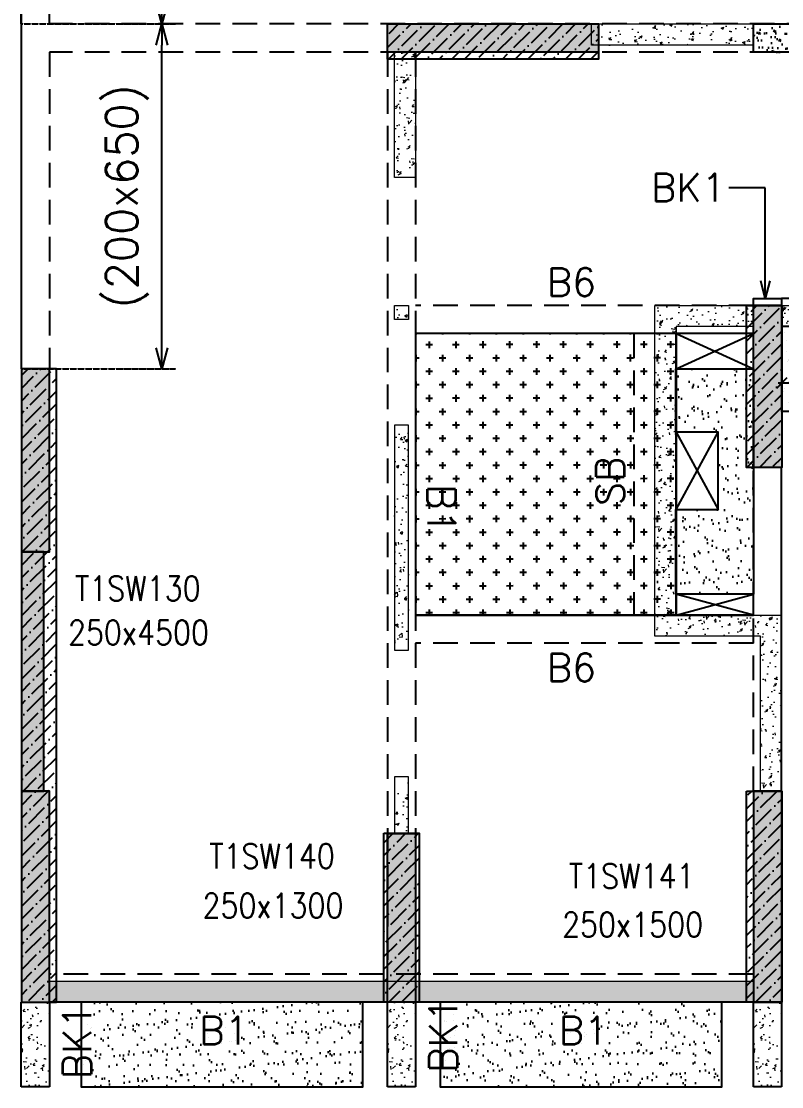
# Model space of a CAD drawing. Header units: millimetres. Extents: x 1078357 to 2594950, y -4969473 to -4636555.
# Drawn here: x 1151303 to 1156704, y -4672491 to -4664923 of the extents above; entities that cross this region are included whole.
import ezdxf

# ---------------------------------------------------------------- set-up
doc = ezdxf.new("R2010")
doc.units = ezdxf.units.MM
doc.header["$PDMODE"] = 35
for name, pattern in [('CONTINOUS', [0]), ('DOT', [0.25, 0, -0.25]), ('HIDDEN', [0.375, 0.25, -0.125]), ('New Retail block$0$CONTINOUS', [0])]:
    doc.linetypes.add(name, pattern=pattern)
doc.layers.get('0').update_dxf_attribs({"lineweight": 0})
doc.layers.get('Defpoints').update_dxf_attribs({"lineweight": 0})
for name, color, linetype in [('B-200x325', 201, 'HIDDEN'), ('B-200x450', 52, 'HIDDEN'), ('B-200x650', 241, 'HIDDEN'), ('B-300xSLAB THK.', 151, 'Continuous'), ('BK1-200x650', 241, 'HIDDEN'), ('DROP SLAB', 8, 'Continuous'), ('EXPANSION JOINT', 10, 'HIDDEN'), ('NON STR. RCC WALL', 6, 'Continuous'), ('S-COLUMN_SHEAR WALL', 1, 'Continuous'), ('S-DIM', 2, 'Continuous'), ('S-PROJECTION', 54, 'New Retail block$0$CONTINOUS'), ('SLAB FOLD', 8, 'Continuous'), ('UP TO GFRS', 1, 'Continuous')]:
    doc.layers.add(name, color=color, linetype=linetype)
for name, color, linetype, lineweight in [('COL. NO.', 30, 'Continuous', 25), ('COL. SIZE', 7, 'Continuous', 25), ('DIM', 9, 'Continuous', 25), ('HATCH', 8, 'Continuous', 30), ('RCC UPSTAND', 43, 'Continuous', 30), ('S-NON STR RCC WALL', 8, 'Continuous', 0)]:
    doc.layers.add(name, color=color, linetype=linetype, lineweight=lineweight)
doc.styles.add('Roman', font='romans')
doc.styles.add('ROMANS', font='romans.shx', dxfattribs={"width": 0.85})
doc.dimstyles.new('HARESH', dxfattribs={"dimtxt": 150, "dimasz": 75, "dimexe": 0, "dimexo": 0, "dimgap": 25, "dimtad": 1, "dimdec": 0, "dimdsep": 46, "dimtxsty": 'Roman', "dimblk": 'OBLIQUE', "dimcen": 225, "dimdle": 25, "dimclrd": 2, "dimclre": 2, "dimclrt": 7, "dimadec": 8, "dimazin": 1, "dimtfac": 1, "dimtdec": 0, "dimtmove": 0, "dimatfit": 0, "dimfxl": 1, "dimlwd": -1, "dimlwe": -1, "dimarcsym": 0})
pattern_1 = [(50, (-5232816.98, 23531658.65), (182.184669, -15.93908554), [19.05, -209.55]), (355, (-5232816.98, 23531658.65), (-35.2434214, 191.0568452), [15.24, -167.6405842]), (100.4514447, (-5232801.8, 23531657.33), (146.9412471, 175.1177519), [16.1900088, -178.0902446]), (46.1842, (-5232816.98, 23531709.45), (271.0790409, -42.042328), [28.575, -314.325]), (96.6355576, (-5232794.4, 23531705.95), (237.404134, 247.4261246), [24.2850231, -267.1356082]), (351.1841512, (-5232816.98, 23531709.45), (237.404134, 247.4261246), [22.859967, -251.459732]), (21, (-5232791.58, 23531696.75), (151.6143913, -102.2651982), [19.05, -209.55]), (326, (-5232791.58, 23531696.75), (61.8020283, 184.1879661), [15.24, -167.64]), (71.451445, (-5232778.95, 23531688.23), (213.4164193, 81.9227689), [16.1900088, -178.0899376]), (37.5, (-5232816.985, 23531658.653), (3.08860325, 84.55503887), [0, -165.608, 0, -170.18, 0, -168.275]), (7.5, (-5232816.985, 23531658.65), (66.8196625, 100.18057482), [0, -97.028, 0, -161.798, 0, -64.135]), (327.5, (-5232873.63, 23531658.65), (135.59059517, -5.728744), [0, -63.5, 0, -198.12, 0, -262.89]), (317.5, (-5232899.03, 23531658.65), (148.1291814, 25.42649103), [0, -82.55, 0, -131.572, 0, -186.69])]
pattern_2 = [(45, (903512.16, -4590022.35), (33.67596, 123.478522), [158.75, -31.75, 0, -31.75])]

# ---------------------------------------------------------------- blocks, each defined once
blk = doc.blocks.new('_Open30')
at = {"color": 0, "linetype": 'ByBlock', "lineweight": -2}
for p, q in [((-1, 0.268), (0, 0)), ((0, 0), (-1, -0.268)), ((0, 0), (-1, 0))]:
    blk.add_line(p, q, dxfattribs=at)
blk = doc.blocks.new('*D1222')
at = {"layer": 'Defpoints', "color": 0, "linetype": 'CONTINOUS', "ltscale": 0.5, "transparency": 16777216}
for p in [(1151303.4, -4664941.2, 0), (1152300.4, -4664941.2), (1151303.4, -4667391.1, 0)]:
    blk.add_point(p, dxfattribs=at)
at = {"layer": 'S-DIM', "color": 2, "linetype": 'DOT', "ltscale": 0.5, "transparency": 16777216}
for p, q in [((1151303.4, -4664941.2), (1152400.4, -4664941.2)), ((1151303.4, -4667391.1), (1152400.4, -4667391.1))]:
    blk.add_line(p, q, dxfattribs=at)
at = {"layer": 'S-DIM', "color": 2, "linetype": 'CONTINOUS', "ltscale": 0.5, "transparency": 16777216}
blk.add_line((1152300.4, -4667241.1), (1152300.4, -4665091.2), dxfattribs=at)
at = {"layer": 'S-DIM', "color": 2, "linetype": 'CONTINOUS', "ltscale": 0.5, "transparency": 16777216, "xscale": 150, "yscale": 150, "zscale": 150}
for p, rotation in [((1152300.4, -4664941.2), 90), ((1152300.4, -4667391.1), 270)]:
    blk.add_blockref('_Open30', p, dxfattribs=dict(at, rotation=rotation))
at = {"layer": 'S-DIM', "color": 7, "linetype": 'CONTINOUS', "ltscale": 0.5, "transparency": 16777216, "insert": (1152054, -4666166.2), "char_height": 225, "attachment_point": 5, "rotation": 90, "style": 'Roman'}
blk.add_mtext('(200x650)', dxfattribs=at)
blk = doc.blocks.new('*D1223')
at = {"layer": 'Defpoints', "color": 0, "linetype": 'CONTINOUS', "ltscale": 0.5, "transparency": 16777216}
for p in [(1151303.4, -4662941.2, 0), (1151303.4, -4664941.2, 0), (1152300.4, -4664941.2)]:
    blk.add_point(p, dxfattribs=at)
at = {"layer": 'S-DIM', "color": 2, "linetype": 'DOT', "ltscale": 0.5, "transparency": 16777216}
for p, q in [((1151303.4, -4662941.2), (1152400.4, -4662941.2)), ((1151303.4, -4664941.2), (1152400.4, -4664941.2))]:
    blk.add_line(p, q, dxfattribs=at)
at = {"layer": 'S-DIM', "color": 2, "linetype": 'CONTINOUS', "ltscale": 0.5, "transparency": 16777216}
blk.add_line((1152300.4, -4663091.2), (1152300.4, -4664791.2), dxfattribs=at)
at = {"layer": 'S-DIM', "color": 2, "linetype": 'CONTINOUS', "ltscale": 0.5, "transparency": 16777216, "xscale": 150, "yscale": 150, "zscale": 150}
for p, rotation in [((1152300.4, -4662941.2), 90), ((1152300.4, -4664941.2), 270)]:
    blk.add_blockref('_Open30', p, dxfattribs=dict(at, rotation=rotation))
at = {"layer": 'S-DIM', "color": 7, "linetype": 'CONTINOUS', "ltscale": 0.5, "transparency": 16777216, "insert": (1152054, -4663941.2), "char_height": 225, "attachment_point": 5, "rotation": 90, "style": 'Roman'}
blk.add_mtext('(200x450)', dxfattribs=at)
blk = doc.blocks.new('_Oblique')
at = {"color": 0, "linetype": 'ByBlock', "lineweight": -2}
blk.add_line((-0.5, -0.5), (0.5, 0.5), dxfattribs=at)
blk = doc.blocks.new('*D1623')
at = {"layer": 'Defpoints', "color": 0, "ltscale": 700, "transparency": 16777216}
for p in [(1156703.4, -4667091.7, 0), (1157378, -4667091.7, 0), (1156703.4, -4667493.8)]:
    blk.add_point(p, dxfattribs=at)
at = {"layer": 'DIM', "color": 2, "ltscale": 700, "transparency": 16777216}
for p, q in [((1156703.4, -4667091.7), (1156703.4, -4667493.8)), ((1157378, -4667091.7), (1157378, -4667493.8)), ((1157403, -4667493.8), (1156678.4, -4667493.8))]:
    blk.add_line(p, q, dxfattribs=at)
at = {"layer": 'DIM', "color": 2, "ltscale": 700, "transparency": 16777216, "xscale": 75, "yscale": 75, "zscale": 75, "rotation": 180}
blk.add_blockref('_Oblique', (1156703.4, -4667493.8), dxfattribs=at)
at = {"layer": 'DIM', "color": 2, "ltscale": 700, "transparency": 16777216, "xscale": 75, "yscale": 75, "zscale": 75}
blk.add_blockref('_Oblique', (1157378, -4667493.8), dxfattribs=at)
at = {"layer": 'DIM', "color": 7, "ltscale": 700, "transparency": 16777216, "insert": (1157040.7, -4667418.8), "char_height": 150, "attachment_point": 5, "style": 'Roman'}
blk.add_mtext('{\\H0.666667x;200x650}', dxfattribs=at)

msp = doc.modelspace()

# ---------------------------------------------------------------- hatches: boundary and pattern name
at = {"layer": 'DROP SLAB'}
h = msp.add_hatch(dxfattribs=at)
h.set_pattern_fill('CROSS', color=8, scale=15, angle=0.03079)
h.set_pattern_definition([(180.03079016, (-6546737.23, 28117791.98), (-95.19879988, -95.3011726), [47.625, -142.875]), (270.03079016, (-6546761.06, 28117815.78), (95.3011726, -95.19879988), [47.625, -142.875])])
h.paths.add_polyline_path([(1155953.4, -4667141.1), (1154103.3, -4667141.1), (1154103.3, -4669140.9), (1155953.4, -4669140.9)])
at = {"layer": 'HATCH'}
h = msp.add_hatch(dxfattribs=at)
h.set_pattern_fill('AR-SAND', color=8, scale=3, angle=179.97015)
h.set_pattern_definition([(37.47015413, (-3954579.63, 18699617.43), (-4.72361136, 146.8264517), [0, -115.824, 0, -129.54, 0, -123.825]), (7.4701541, (-3954579.63, 18699617.43), (134.9689868, 214.9772528), [0, -62.484, 0, -104.394, 0, -40.005]), (327.4701541, (-3954673.35, 18699617.48), (237.2979035, 0.3075449), [0, -38.1, 0, -137.16, 0, -179.07]), (317.4701541, (-3954673.35, 18699617.48), (229.1017424, 66.759465), [0, -19.05, 0, -89.916, 0, -102.87])])
h.paths.add_polyline_path([(1159153.3, -4667091.2), (1156703.3, -4667091.2), (1156703.3, -4667691.2), (1159153.3, -4667691.2)])
h = msp.add_hatch(dxfattribs=at)
h.set_pattern_fill('AR-SAND', color=8, scale=3, angle=359.97015)
h.set_pattern_definition([(37.47015413, (-5062315.49, 23607584.36), (-4.72361136, 146.8264517), [0, -115.824, 0, -129.54, 0, -123.825]), (7.4701541, (-5062315.5, 23607584.36), (134.9689868, 214.9772528), [0, -62.484, 0, -104.394, 0, -40.005]), (327.47015413, (-5062409.22, 23607584.4), (237.29790347, 0.3075449), [0, -38.1, 0, -137.16, 0, -179.07]), (317.4701541, (-5062409.22, 23607584.4), (229.1017424, 66.759465), [0, -19.05, 0, -89.916, 0, -102.87])])
h.paths.add_polyline_path([(1156502.6, -4668991.2), (1155952.6, -4668991.2), (1155952.6, -4668391.2), (1156252.6, -4668391.2), (1156252.6, -4667841.2), (1155952.6, -4667841.3), (1155952.6, -4667391.2), (1156502.6, -4667391.2)])
h = msp.add_hatch(dxfattribs=at)
h.set_pattern_fill('AR-SAND', color=8, scale=3, angle=179.97015)
h.set_pattern_definition([(37.47015413, (-3953254.63, 18699617.45), (-4.72361136, 146.8264517), [0, -115.824, 0, -129.54, 0, -123.825]), (7.4701541, (-3953254.63, 18699617.45), (134.9689868, 214.9772528), [0, -62.484, 0, -104.394, 0, -40.005]), (327.4701541, (-3953348.35, 18699617.5), (237.2979035, 0.3075449), [0, -38.1, 0, -137.16, 0, -179.07]), (317.4701541, (-3953348.35, 18699617.5), (229.1017424, 66.759465), [0, -19.05, 0, -89.916, 0, -102.87])])
h.paths.add_polyline_path([(1153728.3, -4671891.2), (1151728.3, -4671891.2), (1151728.3, -4672491.2), (1153728.3, -4672491.2)])
h = msp.add_hatch(dxfattribs=at)
h.set_pattern_fill('AR-SAND', color=8, scale=3, angle=179.97015)
h.set_pattern_definition([(37.47015413, (-3955804.63, 18699617.45), (-4.72361136, 146.8264517), [0, -115.824, 0, -129.54, 0, -123.825]), (7.4701541, (-3955804.63, 18699617.45), (134.9689868, 214.9772528), [0, -62.484, 0, -104.394, 0, -40.005]), (327.4701541, (-3955898.35, 18699617.5), (237.2979035, 0.3075449), [0, -38.1, 0, -137.16, 0, -179.07]), (317.4701541, (-3955898.35, 18699617.5), (229.1017424, 66.759465), [0, -19.05, 0, -89.916, 0, -102.87])])
h.paths.add_polyline_path([(1156278.3, -4671891.2), (1154278.3, -4671891.2), (1154278.3, -4672491.2), (1156278.3, -4672491.2)])
at = {"layer": 'RCC UPSTAND'}
h = msp.add_hatch(dxfattribs=at)
h.set_pattern_fill('AR-CONC', color=8, scale=20, angle=90)
h.set_pattern_definition([(140, (-2038821.47, -7200160.78), (12.550427, 143.4520365), [15, -165]), (85, (-2038821.47, -7200160.78), (-150.438427, -27.7502667), [12, -132]), (190.4514445, (-2038820.42, -7200148.82), (-137.887998, 115.7017693), [12.7480384, -140.2284224]), (136.1842, (-2038861.47, -7200160.78), (33.103856, 213.448266), [22.5, -247.5]), (186.6356355, (-2038858.7, -7200143), (-194.82372, 186.932389), [19.122068, -210.342752]), (81.184164, (-2038861.47, -7200160.78), (-194.82372, 186.932389), [18, -198]), (111, (-2038851.47, -7200140.78), (80.523778, 119.3814104), [15, -165]), (56, (-2038851.47, -7200140.78), (-145.030009, 48.6630664), [12, -132]), (161.4514447, (-2038844.76, -7200130.83), (-64.5062306, 168.0444753), [12.748038, -140.2284224]), (127.5, (-2038821.47, -7200160.78), (-66.57877077, 2.43197106), [0, -130.4, 0, -134, 0, -132.5]), (97.5, (-2038821.47, -7200160.78), (-78.8823424, 52.6139075), [0, -76.4, 0, -127.4, 0, -50.5]), (57.5, (-2038821.47, -7200205.38), (4.51097435, 106.7644872), [0, -50, 0, -156, 0, -207]), (47.5, (-2038821.47, -7200225.38), (-20.0209965, 116.6372339), [0, -65, 0, -103.6, 0, -147])])
h.paths.add_polyline_path([(1156503.5, -4664941.2), (1157178.5, -4664941.2), (1157178.5, -4665141.2), (1156503.5, -4665141.2)])
at = {"layer": 'S-COLUMN_SHEAR WALL', "lineweight": 25}
h = msp.add_hatch(color=1, dxfattribs=at)
h.dxf.hatch_style = 1
h.paths.add_polyline_path([(1153903.5, -4664941.2), (1155403.5, -4664941.2), (1155403.5, -4665141.2), (1153903.5, -4665141.2)])
h = msp.add_hatch(color=1, dxfattribs=at)
h.dxf.hatch_style = 1
h.paths.add_polyline_path([(1156503.5, -4666941.2), (1156703.5, -4666941.2), (1156703.5, -4668091.2), (1156503.5, -4668091.2)])
h = msp.add_hatch(color=1, dxfattribs=at)
h.dxf.hatch_style = 1
h.paths.add_polyline_path([(1151503.5, -4667391.2), (1151303.5, -4667391.2), (1151303.5, -4668691.2), (1151503.5, -4668691.2)])
at = {"layer": 'S-COLUMN_SHEAR WALL', "lineweight": 25, "extrusion": (-1.00316e-06, -2.11765e-11, 1)}
h = msp.add_hatch(color=1, dxfattribs=at)
h.dxf.hatch_style = 1
h.paths.add_polyline_path([(1151303.5, -4670391.3), (1151463.5, -4670391.3), (1151463.5, -4668691.2), (1151303.5, -4668691.2)])
at = {"layer": 'S-COLUMN_SHEAR WALL', "lineweight": 25}
h = msp.add_hatch(color=1, dxfattribs=at)
h.dxf.hatch_style = 1
h.paths.add_polyline_path([(1151303.5, -4671891.2), (1151503.5, -4671891.2), (1151503.5, -4670391.2), (1151303.5, -4670391.2)])
h = msp.add_hatch(color=1, dxfattribs=at)
h.dxf.hatch_style = 1
h.paths.add_polyline_path([(1156503.5, -4671891.2), (1156703.5, -4671891.2), (1156703.5, -4670391.2), (1156503.5, -4670391.2)])
h = msp.add_hatch(color=1, dxfattribs=at)
h.dxf.hatch_style = 1
h.paths.add_polyline_path([(1154103.5, -4670691.2), (1154103.5, -4671891.2), (1153903.5, -4671891.2), (1153903.5, -4670691.2)])
at = {"layer": 'S-NON STR RCC WALL', "ltscale": 700}
h = msp.add_hatch(dxfattribs=at)
h.set_pattern_fill('AR-CONC', color=256)
h.set_pattern_definition([(50, (31262.4, 203131.2), (182.184669, -15.9390855), [19.05, -209.55]), (355, (31262.4, 203131.2), (-35.2434214, 191.056845), [15.24, -167.640584]), (100.4514447, (31277.58, 203129.87), (146.941247, 175.117752), [16.190009, -178.0902446]), (46.1842, (31262.4, 203182), (271.079041, -42.042328), [28.575, -314.325]), (96.6355576, (31285, 203178.5), (237.404134, 247.426125), [24.285023, -267.135608]), (351.184151, (31262.4, 203182), (237.404134, 247.426125), [22.859967, -251.459732]), (21, (31287.8, 203169.3), (151.6143913, -102.265198), [19.05, -209.55]), (326, (31287.8, 203169.3), (61.802028, 184.187966), [15.24, -167.64]), (71.451445, (31300.43, 203160.78), (213.416419, 81.922769), [16.190009, -178.0899376]), (37.5, (31262.4, 203131.2), (3.08860325, 84.5550389), [0, -165.608, 0, -170.18, 0, -168.275]), (7.5, (31262.4, 203131.2), (66.8196625, 100.1805748), [0, -97.028, 0, -161.798, 0, -64.135]), (327.5, (31205.756, 203131.2), (135.5905952, -5.728744), [0, -63.5, 0, -198.12, 0, -262.89]), (317.5, (31180.36, 203131.2), (148.1291814, 25.426491), [0, -82.55, 0, -131.572, 0, -186.69])])
h.paths.add_polyline_path([(1155353.3, -4664941.2), (1156503.3, -4664941.2), (1156503.3, -4665091.2), (1155353.3, -4665091.2)])
at = {"layer": 'S-NON STR RCC WALL'}
h = msp.add_hatch(dxfattribs=at)
h.set_pattern_fill('AR-CONC', color=256, angle=180)
h.set_pattern_definition([(50, (-6297581.45, 28212387.83), (182.184669, -15.93908554), [19.05, -209.55]), (355, (-6297581.45, 28212387.83), (-35.2434214, 191.0568452), [15.24, -167.6405842]), (100.4514447, (-6297566.26, 28212386.5), (146.9412471, 175.1177519), [16.1900088, -178.0902446]), (46.1842, (-6297581.45, 28212438.63), (271.0790409, -42.042328), [28.575, -314.325]), (96.6355576, (-6297558.86, 28212435.13), (237.404134, 247.4261246), [24.2850231, -267.1356082]), (351.1841512, (-6297581.45, 28212438.63), (237.404134, 247.4261246), [22.859967, -251.459732]), (21, (-6297556.05, 28212425.93), (151.6143913, -102.2651982), [19.05, -209.55]), (326, (-6297556.05, 28212425.93), (61.8020283, 184.1879661), [15.24, -167.64]), (71.451445, (-6297543.41, 28212417.41), (213.4164193, 81.9227689), [16.1900088, -178.0899376]), (37.5, (-6297581.446, 28212387.833), (3.08860325, 84.55503887), [0, -165.608, 0, -170.18, 0, -168.275]), (7.5, (-6297581.45, 28212387.83), (66.8196625, 100.18057482), [0, -97.028, 0, -161.798, 0, -64.135]), (327.5, (-6297638.09, 28212387.83), (135.59059517, -5.72874399), [0, -63.5, 0, -198.12, 0, -262.89]), (317.5, (-6297663.49, 28212387.83), (148.1291814, 25.42649103), [0, -82.55, 0, -131.572, 0, -186.69])])
h.paths.add_polyline_path([(1153953.3, -4665141.2), (1154103.3, -4665141.2), (1154103.3, -4666031.1), (1153953.3, -4666031.1)])
h = msp.add_hatch(dxfattribs=at)
h.set_pattern_fill('AR-CONC', color=256, angle=180)
h.set_pattern_definition([(50, (2251228.23, -9158005.18), (182.184669, -15.9390855), [19.05, -209.55]), (355, (2251228.23, -9158005.18), (-35.2434214, 191.056845), [15.24, -167.640584]), (100.4514447, (2251243.41, -9158006.5), (146.941247, 175.117752), [16.190009, -178.0902446]), (46.1842, (2251228.23, -9157954.38), (271.079041, -42.042328), [28.575, -314.325]), (96.6355576, (2251250.82, -9157957.88), (237.404134, 247.426125), [24.285023, -267.135608]), (351.184151, (2251228.23, -9157954.38), (237.404134, 247.426125), [22.859967, -251.459732]), (21, (2251253.63, -9157967.08), (151.6143913, -102.265198), [19.05, -209.55]), (326, (2251253.63, -9157967.08), (61.802028, 184.187966), [15.24, -167.64]), (71.451445, (2251266.27, -9157975.6), (213.416419, 81.922769), [16.190009, -178.0899376]), (37.5, (2251228.23, -9158005.18), (3.08860325, 84.5550389), [0, -165.608, 0, -170.18, 0, -168.275]), (7.5, (2251228.23, -9158005.18), (66.8196625, 100.1805748), [0, -97.028, 0, -161.798, 0, -64.135]), (327.5, (2251171.59, -9158005.18), (135.5905952, -5.728744), [0, -63.5, 0, -198.12, 0, -262.89]), (317.5, (2251146.19, -9158005.18), (148.1291814, 25.426491), [0, -82.55, 0, -131.572, 0, -186.69])])
h.paths.add_polyline_path([(1153953.3, -4666941), (1154053.3, -4666941), (1154053.3, -4667041), (1153953.3, -4667041)])
h = msp.add_hatch(dxfattribs=at)
h.set_pattern_fill('AR-CONC', color=256)
h.set_pattern_definition(pattern_1)
h.paths.add_polyline_path([(1155803.3, -4669291.2), (1155803.3, -4666941.2), (1156503.3, -4666941.2), (1156503.3, -4667091.2), (1155953.3, -4667091.2), (1155953.3, -4669141.2), (1156703.3, -4669141.2), (1156703.3, -4670391.1), (1156553.3, -4670391.1), (1156553.3, -4669291.2)])
h = msp.add_hatch(dxfattribs=at)
h.set_pattern_fill('AR-CONC', color=256)
h.set_pattern_definition(pattern_1)
h.paths.add_polyline_path([(1157828.3, -4667091.2), (1156703.3, -4667091.2), (1156703.3, -4666941.2), (1157828.3, -4666941.2)])
h = msp.add_hatch(dxfattribs=at)
h.set_pattern_fill('AR-CONC', color=256, angle=180)
h.set_pattern_definition([(50, (2251241.44, -9156640.51), (182.184669, -15.9390855), [19.05, -209.55]), (355, (2251241.44, -9156640.51), (-35.2434214, 191.056845), [15.24, -167.640584]), (100.4514447, (2251256.63, -9156641.84), (146.941247, 175.117752), [16.190009, -178.0902446]), (46.1842, (2251241.44, -9156589.71), (271.079041, -42.042328), [28.575, -314.325]), (96.6355576, (2251264.03, -9156593.22), (237.404134, 247.426125), [24.285023, -267.135608]), (351.184151, (2251241.44, -9156589.71), (237.404134, 247.426125), [22.859967, -251.459732]), (21, (2251266.84, -9156602.41), (151.6143913, -102.265198), [19.05, -209.55]), (326, (2251266.84, -9156602.41), (61.802028, 184.187966), [15.24, -167.64]), (71.451445, (2251279.48, -9156610.94), (213.416419, 81.922769), [16.190009, -178.0899376]), (37.5, (2251241.445, -9156640.514), (3.08860325, 84.5550389), [0, -165.608, 0, -170.18, 0, -168.275]), (7.5, (2251241.445, -9156640.51), (66.8196625, 100.1805748), [0, -97.028, 0, -161.798, 0, -64.135]), (327.5, (2251184.8, -9156640.514), (135.5905952, -5.728744), [0, -63.5, 0, -198.12, 0, -262.89]), (317.5, (2251159.4, -9156640.51), (148.1291814, 25.426491), [0, -82.55, 0, -131.572, 0, -186.69])])
h.paths.add_polyline_path([(1153953.3, -4669391), (1154053.3, -4669391), (1154053.3, -4667791), (1153953.3, -4667791)])
h = msp.add_hatch(dxfattribs=at)
h.set_pattern_fill('AR-CONC', color=256, angle=180)
h.set_pattern_definition([(50, (1154016.73, -4472621.33), (182.18467, -15.93909), [19.05, -209.55]), (355, (1154016.73, -4472621.33), (-35.24342, 191.05685), [15.24, -167.64058]), (100.45144, (1154031.91, -4472622.66), (146.94125, 175.11775), [16.19001, -178.09024]), (46.1842, (1154016.73, -4472570.53), (271.07904, -42.04233), [28.575, -314.325]), (96.63556, (1154039.32, -4472574.03), (237.40413, 247.42612), [24.28502, -267.1356]), (351.18415, (1154016.73, -4472570.53), (237.40413, 247.42612), [22.85997, -251.45973]), (21, (1154042.13, -4472583.23), (151.61439, -102.2652), [19.05, -209.55]), (326, (1154042.13, -4472583.23), (61.80203, 184.18797), [15.24, -167.64]), (71.45144, (1154054.76, -4472591.75), (213.41642, 81.92277), [16.19001, -178.08994]), (37.5, (1154016.73, -4472621.33), (3.088603, 84.555039), [0, -165.608, 0, -170.18, 0, -168.275]), (7.5, (1154016.73, -4472621.33), (66.819663, 100.180575), [0, -97.028, 0, -161.798, 0, -64.135]), (327.5, (1153960.09, -4472621.33), (135.590595, -5.728744), [0, -63.5, 0, -198.12, 0, -262.89]), (317.5, (1153934.69, -4472621.33), (148.12918, 25.42649), [0, -82.55, 0, -131.572, 0, -186.69])])
h.paths.add_polyline_path([(1153953.4, -4670691.4), (1154053.4, -4670691.4), (1154053.3, -4670291), (1153953.3, -4670291)])
h = msp.add_hatch(dxfattribs=at)
h.set_pattern_fill('AR-CONC', color=256)
h.set_pattern_definition([(50, (-6330041.7, 28215677.84), (182.184669, -15.93908554), [19.05, -209.55]), (355, (-6330041.7, 28215677.84), (-35.2434214, 191.0568452), [15.24, -167.6405842]), (100.4514447, (-6330026.52, 28215676.51), (146.9412471, 175.1177519), [16.1900088, -178.0902446]), (46.1842, (-6330041.7, 28215728.64), (271.0790409, -42.042328), [28.575, -314.325]), (96.6355576, (-6330019.1, 28215725.14), (237.404134, 247.4261246), [24.2850231, -267.1356082]), (351.1841512, (-6330041.7, 28215728.64), (237.404134, 247.4261246), [22.859967, -251.459732]), (21, (-6330016.3, 28215715.94), (151.6143913, -102.2651982), [19.05, -209.55]), (326, (-6330016.3, 28215715.94), (61.8020283, 184.1879661), [15.24, -167.64]), (71.451445, (-6330003.67, 28215707.42), (213.4164193, 81.9227689), [16.1900088, -178.0899376]), (37.5, (-6330041.7, 28215677.84), (3.08860325, 84.55503887), [0, -165.608, 0, -170.18, 0, -168.275]), (7.5, (-6330041.7, 28215677.84), (66.8196625, 100.18057482), [0, -97.028, 0, -161.798, 0, -64.135]), (327.5, (-6330098.34, 28215677.84), (135.59059517, -5.72874399), [0, -63.5, 0, -198.12, 0, -262.89]), (317.5, (-6330123.74, 28215677.84), (148.1291814, 25.42649103), [0, -82.55, 0, -131.572, 0, -186.69])])
h.paths.add_polyline_path([(1156500.4, -4671891.2), (1151503.3, -4671891.2), (1151503.3, -4671741.2), (1156500.4, -4671741.2)])
h = msp.add_hatch(dxfattribs=at)
h.set_pattern_fill('AR-CONC', color=256, angle=180)
h.set_pattern_definition([(50, (-8478868.9, 37567216.15), (182.184669, -15.93908554), [19.05, -209.55]), (355, (-8478868.9, 37567216.15), (-35.2434214, 191.0568452), [15.24, -167.6405842]), (100.4514447, (-8478853.72, 37567214.82), (146.9412471, 175.1177519), [16.1900088, -178.0902446]), (46.1842, (-8478868.9, 37567266.95), (271.0790409, -42.0423279), [28.575, -314.325]), (96.6355576, (-8478846.3, 37567263.44), (237.404134, 247.4261246), [24.2850231, -267.1356082]), (351.1841512, (-8478868.9, 37567266.95), (237.404134, 247.4261246), [22.859967, -251.459732]), (21, (-8478843.5, 37567254.25), (151.61439127, -102.2651982), [19.05, -209.55]), (326, (-8478843.5, 37567254.25), (61.80202835, 184.1879661), [15.24, -167.64]), (71.451445, (-8478830.87, 37567245.73), (213.4164193, 81.9227689), [16.1900088, -178.0899376]), (37.5, (-8478868.9, 37567216.15), (3.08860325, 84.55503887), [0, -165.608, 0, -170.18, 0, -168.275]), (7.5, (-8478868.9, 37567216.15), (66.81966251, 100.18057482), [0, -97.028, 0, -161.798, 0, -64.135]), (327.5, (-8478925.544, 37567216.15), (135.59059517, -5.72874399), [0, -63.5, 0, -198.12, 0, -262.89]), (317.5, (-8478950.94, 37567216.15), (148.1291814, 25.42649103), [0, -82.55, 0, -131.572, 0, -186.69])])
h.paths.add_polyline_path([(1151503.3, -4671891.1), (1151303.4, -4671891.1), (1151303.4, -4672491.1), (1151503.3, -4672491.1), (1151503.4, -4672491.1), (1151503.4, -4671891.2)], is_closed=False)
h = msp.add_hatch(dxfattribs=at)
h.set_pattern_fill('AR-CONC', color=256, angle=180)
h.set_pattern_definition([(50, (-8476268.87, 37567216.1), (182.184669, -15.93908554), [19.05, -209.55]), (355, (-8476268.87, 37567216.1), (-35.2434214, 191.0568452), [15.24, -167.6405842]), (100.4514447, (-8476253.68, 37567214.78), (146.9412471, 175.1177519), [16.1900088, -178.0902446]), (46.1842, (-8476268.87, 37567266.9), (271.0790409, -42.0423279), [28.575, -314.325]), (96.6355576, (-8476246.28, 37567263.4), (237.404134, 247.4261246), [24.2850231, -267.1356082]), (351.1841512, (-8476268.87, 37567266.9), (237.404134, 247.4261246), [22.859967, -251.459732]), (21, (-8476243.47, 37567254.2), (151.61439127, -102.2651982), [19.05, -209.55]), (326, (-8476243.47, 37567254.2), (61.80202835, 184.1879661), [15.24, -167.64]), (71.451445, (-8476230.83, 37567245.68), (213.4164193, 81.9227689), [16.1900088, -178.0899376]), (37.5, (-8476268.865, 37567216.104), (3.08860325, 84.55503887), [0, -165.608, 0, -170.18, 0, -168.275]), (7.5, (-8476268.865, 37567216.1), (66.81966251, 100.18057482), [0, -97.028, 0, -161.798, 0, -64.135]), (327.5, (-8476325.51, 37567216.104), (135.59059517, -5.72874399), [0, -63.5, 0, -198.12, 0, -262.89]), (317.5, (-8476350.91, 37567216.1), (148.1291814, 25.42649103), [0, -82.55, 0, -131.572, 0, -186.69])])
h.paths.add_polyline_path([(1154103.4, -4671891.2), (1153903.4, -4671891.2), (1153903.4, -4672491.2), (1154103.4, -4672491.2), (1154103.4, -4672491.2), (1154103.4, -4671891.3)], is_closed=False)
h = msp.add_hatch(dxfattribs=at)
h.set_pattern_fill('AR-CONC', color=256, angle=180)
h.set_pattern_definition([(50, (-8473668.89, 37567216.1), (182.184669, -15.93908554), [19.05, -209.55]), (355, (-8473668.89, 37567216.1), (-35.2434214, 191.0568452), [15.24, -167.6405842]), (100.4514447, (-8473653.7, 37567214.78), (146.9412471, 175.1177519), [16.1900088, -178.0902446]), (46.1842, (-8473668.89, 37567266.9), (271.0790409, -42.0423279), [28.575, -314.325]), (96.6355576, (-8473646.3, 37567263.4), (237.404134, 247.4261246), [24.2850231, -267.1356082]), (351.1841512, (-8473668.9, 37567266.9), (237.404134, 247.4261246), [22.859967, -251.459732]), (21, (-8473643.49, 37567254.2), (151.61439127, -102.2651982), [19.05, -209.55]), (326, (-8473643.49, 37567254.2), (61.80202835, 184.1879661), [15.24, -167.64]), (71.451445, (-8473630.85, 37567245.68), (213.4164193, 81.9227689), [16.1900088, -178.0899376]), (37.5, (-8473668.886, 37567216.104), (3.08860325, 84.55503887), [0, -165.608, 0, -170.18, 0, -168.275]), (7.5, (-8473668.89, 37567216.1), (66.81966251, 100.18057482), [0, -97.028, 0, -161.798, 0, -64.135]), (327.5, (-8473725.53, 37567216.104), (135.59059517, -5.72874399), [0, -63.5, 0, -198.12, 0, -262.89]), (317.5, (-8473750.93, 37567216.1), (148.1291814, 25.42649103), [0, -82.55, 0, -131.572, 0, -186.69])])
h.paths.add_polyline_path([(1156703.3, -4671891.2), (1156503.4, -4671891.2), (1156503.4, -4672491.2), (1156703.3, -4672491.2), (1156703.4, -4672491.2), (1156703.4, -4671891.3)], is_closed=False)
at = {"layer": 'UP TO GFRS', "lineweight": 25}
h = msp.add_hatch(dxfattribs=at)
h.set_pattern_fill('ANSI36', color=8, scale=20)
h.set_pattern_definition([(45, (903512.135, -4613405.35), (33.67596, 123.478522), [158.75, -31.75, 0, -31.75])])
h.paths.add_polyline_path([(1153903.5, -4664941.2), (1155403.5, -4664941.2), (1155403.5, -4665191.2), (1153903.5, -4665191.2)])
h = msp.add_hatch(dxfattribs=at)
h.set_pattern_fill('ANSI36', color=8, scale=20)
h.set_pattern_definition(pattern_2)
h.paths.add_polyline_path([(1156453.5, -4666941.2), (1156703.5, -4666941.2), (1156703.5, -4668091.2), (1156453.5, -4668091.2)])
h = msp.add_hatch(dxfattribs=at)
h.set_pattern_fill('ANSI36', color=8, scale=20)
h.set_pattern_definition([(45, (903512.135, -4613405.35), (33.67596, 123.478522), [158.75, -31.75, 0, -31.75])])
h.paths.add_polyline_path([(1151553.5, -4667391.2), (1151303.5, -4667391.2), (1151303.5, -4671891.2), (1151553.5, -4671891.2)])
h = msp.add_hatch(dxfattribs=at)
h.set_pattern_fill('ANSI36', color=8, scale=20)
h.set_pattern_definition(pattern_2)
h.paths.add_polyline_path([(1156453.5, -4670391.2), (1156703.5, -4670391.2), (1156703.5, -4671891.2), (1156453.5, -4671891.2)])
h = msp.add_hatch(dxfattribs=at)
h.set_pattern_fill('ANSI36', color=8, scale=20)
h.set_pattern_definition(pattern_2)
h.paths.add_polyline_path([(1154128.6, -4670691.2), (1154128.6, -4671891), (1153878.6, -4671891), (1153878.6, -4670691.2)])

# ---------------------------------------------------------------- linework, layer by layer
at = {"layer": 'B-200x325', "ltscale": 700}
for p, q in [((1156503.5, -4666941.1, 0), (1154103.7, -4666941.1, 0)), ((1156503.7, -4669340.9, 0), (1154103.7, -4669340.9, 0))]:
    msp.add_line(p, q, dxfattribs=at)
at = {"layer": 'B-200x325', "linetype": 'Continuous', "ltscale": 700}
for p, q in [((1156503.5, -4667141.1, 0), (1154103.7, -4667141.1, 0)), ((1156503.7, -4669140.9, 0), (1154103.7, -4669140.9, 0))]:
    msp.add_line(p, q, dxfattribs=at)
at = {"layer": 'B-200x450', "linetype": 'Continuous', "ltscale": 500}
msp.add_line((1151303.3, -4664941.2, 0), (1151303.3, -4662941.2, 0), dxfattribs=at)
at = {"layer": 'B-200x450', "linetype": 'HIDDEN', "ltscale": 500}
msp.add_line((1151503.3, -4664941.2, 0), (1151503.3, -4662941.1, 0), dxfattribs=at)
at = {"layer": 'B-200x650', "linetype": 'CONTINOUS', "ltscale": 700}
for p, q in [((1151303.3, -4664941.2, 0), (1151303.3, -4667391.2, 0)), ((1157378, -4667091.2, 0), (1156703.3, -4667091.1, 0)), ((1156703.3, -4670391.1, 0), (1156703.3, -4668091.1, 0)), ((1151303.3, -4672491.1, 0), (1151303.3, -4671891.1, 0)), ((1156503.3, -4671891.1, 0), (1151503.3, -4671891.1, 0)), ((1151503.3, -4671891.1, 0), (1151503.3, -4672491.1, 0)), ((1153903.3, -4672491.2, 0), (1153903.3, -4671891.2, 0)), ((1154103.3, -4671891.2, 0), (1154103.3, -4672491.2, 0)), ((1156503.3, -4672491.2, 0), (1156503.3, -4671891.2, 0)), ((1156703.3, -4671891.2, 0), (1156703.3, -4672491.2, 0)), ((1151503.3, -4672491.1, 0), (1151303.3, -4672491.1, 0)), ((1154103.3, -4672491.2, 0), (1153903.3, -4672491.2, 0)), ((1156703.3, -4672491.2, 0), (1156503.3, -4672491.2, 0))]:
    msp.add_line(p, q, dxfattribs=at)
at = {"layer": 'B-200x650', "linetype": 'HIDDEN', "ltscale": 700}
for p, q in [((1157178.5, -4664941.2, 0), (1151503.3, -4664941.2, 0)), ((1157178.5, -4665141.2, 0), (1151503.3, -4665141.2, 0)), ((1151503.3, -4665141.2, 0), (1151503.3, -4667391.2, 0)), ((1153903.3, -4665141.2, 0), (1153903.3, -4671591.1, 0)), ((1154103.3, -4665141.2, 0), (1154103.3, -4671591.1, 0)), ((1157378, -4666891.2, 0), (1156703.3, -4666891.1, 0)), ((1156503.3, -4670391.1, 0), (1156503.3, -4668091.1, 0)), ((1156503.3, -4671691.1, 0), (1151503.3, -4671691.1, 0))]:
    msp.add_line(p, q, dxfattribs=at)
at = {"layer": 'B-300xSLAB THK.', "linetype": 'HIDDEN', "ltscale": 700}
msp.add_line((1155653.4, -4667141.1, 0), (1155653.4, -4669140.9, 0), dxfattribs=at)
at = {"layer": 'B-300xSLAB THK.', "linetype": 'ByBlock', "ltscale": 700}
msp.add_line((1155953.4, -4667141.1, 0), (1155953.4, -4669140.9, 0), dxfattribs=at)
at = {"layer": 'BK1-200x650', "linetype": 'Continuous', "ltscale": 700, "elevation": 0}
msp.add_lwpolyline([(1156703.4, -4666941.2), (1156503.3, -4666941.2), (1156503.3, -4666891), (1156703.4, -4666891)], close=True, dxfattribs=at)
at = {"layer": 'DROP SLAB', "color": 3, "linetype": 'CONTINOUS', "ltscale": 500}
for p, q in [((1155953.4, -4667391.2, 0), (1156503.2, -4667141.1, 0)), ((1155953.4, -4667141.1, 0), (1156503.4, -4667391.2, 0)), ((1155953.2, -4668391.2, 0), (1156253.3, -4667841.2, 0)), ((1155953.2, -4667841.2, 0), (1156253.3, -4668391.2, 0)), ((1156502.9, -4669141.2, 0), (1155952.9, -4668991.2, 0)), ((1155953.7, -4669140.9, 0), (1156502.9, -4668991.2, 0))]:
    msp.add_line(p, q, dxfattribs=at)
at = {"layer": 'DROP SLAB', "color": 3, "linetype": 'CONTINOUS', "ltscale": 500, "elevation": 0}
for points in [[(1155953.4, -4667141.1), (1154103.3, -4667141.1), (1154103.3, -4669140.9), (1155953.4, -4669140.9)], [(1155953.4, -4667391.2), (1156503.2, -4667391.2), (1156503.2, -4667141.1), (1155953.4, -4667141.1)], [(1155953.3, -4668391.2), (1156253.3, -4668391.2), (1156253.3, -4667841.2), (1155953.3, -4667841.2)], [(1155952.9, -4669140.9), (1156502.9, -4669140.9), (1156502.9, -4668991.2), (1155952.9, -4668991.2)]]:
    msp.add_lwpolyline(points, close=True, dxfattribs=at)
at = {"layer": 'EXPANSION JOINT'}
msp.add_line((1151303.3, -4653251.2, 0), (1151303.3, -4667391.2, 0), dxfattribs=at)
msp.add_line((1151303.3, -4653251.2, 0), (1151303.3, -4667391.2, 0), dxfattribs=at)
at = {"layer": 'NON STR. RCC WALL', "elevation": 0}
msp.add_lwpolyline([(1156503.5, -4664941.2), (1157178.5, -4664941.2), (1157178.5, -4665141.2), (1156503.5, -4665141.2)], close=True, dxfattribs=at)
at = {"layer": 'S-COLUMN_SHEAR WALL', "color": 1, "lineweight": 25, "elevation": 0}
for points in [[(1153903.5, -4664941.2), (1155403.5, -4664941.2), (1155403.5, -4665141.2), (1153903.5, -4665141.2)], [(1156503.5, -4666941.2), (1156703.5, -4666941.2), (1156703.5, -4668091.2), (1156503.5, -4668091.2)], [(1151503.5, -4667391.2), (1151303.5, -4667391.2), (1151303.5, -4668691.2), (1151503.5, -4668691.2)], [(1151303.5, -4671891.2), (1151503.5, -4671891.2), (1151503.5, -4670391.2), (1151303.5, -4670391.2)], [(1156503.5, -4671891.2), (1156703.5, -4671891.2), (1156703.5, -4670391.2), (1156503.5, -4670391.2)], [(1153903.5, -4670691.4), (1154103.5, -4670691.4), (1154103.5, -4671891.2), (1153903.5, -4671891.2)]]:
    msp.add_lwpolyline(points, close=True, dxfattribs=at)
at = {"layer": 'S-COLUMN_SHEAR WALL', "color": 1, "lineweight": 25, "extrusion": (-1.00316e-06, -2.11765e-11, 1), "elevation": -1.2}
msp.add_lwpolyline([(1151303.5, -4670391.2), (1151463.5, -4670391.2), (1151463.5, -4668691.2), (1151303.5, -4668691.2)], close=True, dxfattribs=at)
at = {"layer": 'S-NON STR RCC WALL', "ltscale": 700, "elevation": 0}
for points in [[(1155353.3, -4664941.2), (1156503.3, -4664941.2), (1156503.3, -4665091.2), (1155353.3, -4665091.2)], [(1153953.3, -4665141.2), (1154103.3, -4665141.2), (1154103.3, -4666031.1), (1153953.3, -4666031.1)], [(1153953.3, -4666941), (1154053.3, -4666941), (1154053.3, -4667041), (1153953.3, -4667041)], [(1153953.3, -4669391), (1154053.3, -4669391), (1154053.3, -4667791), (1153953.3, -4667791)]]:
    msp.add_lwpolyline(points, close=True, dxfattribs=at)
at = {"layer": 'S-NON STR RCC WALL', "elevation": 0}
for points in [[(1155803.3, -4669291.2), (1155803.3, -4666941.2), (1156503.3, -4666941.2), (1156503.3, -4667091.2), (1155953.3, -4667091.2), (1155953.3, -4669141.2), (1156703.3, -4669141.2), (1156703.3, -4670391.1), (1156553.3, -4670391.1), (1156553.3, -4669291.2)], [(1157828.3, -4667091.2), (1156703.3, -4667091.2), (1156703.3, -4666941.2), (1157828.3, -4666941.2)], [(1153953.4, -4670691.4), (1154053.4, -4670691.4), (1154053.3, -4670291), (1153953.3, -4670291)], [(1156500.4, -4671891.2), (1151503.3, -4671891.2), (1151503.3, -4671741.2), (1156500.4, -4671741.2)]]:
    msp.add_lwpolyline(points, close=True, dxfattribs=at)
at = {"layer": 'S-PROJECTION', "elevation": 0}
for points in [[(1159153.3, -4667091.2), (1156703.3, -4667091.2), (1156703.3, -4667691.2), (1159153.3, -4667691.2)], [(1153728.3, -4671891.2), (1151728.3, -4671891.2), (1151728.3, -4672491.2), (1153728.3, -4672491.2)], [(1156278.3, -4671891.2), (1154278.3, -4671891.2), (1154278.3, -4672491.2), (1156278.3, -4672491.2)]]:
    msp.add_lwpolyline(points, close=True, dxfattribs=at)
at = {"layer": 'SLAB FOLD', "color": 8, "ltscale": 1000, "elevation": 0}
msp.add_lwpolyline([(1156502.6, -4668991.2), (1155952.6, -4668991.2), (1155952.6, -4668391.2), (1156252.6, -4668391.2), (1156252.6, -4667841.2), (1155952.6, -4667841.3), (1155952.6, -4667391.2), (1156502.6, -4667391.2), (1156502.6, -4668991.2)], dxfattribs=at)
at = {"layer": 'UP TO GFRS', "color": 3, "lineweight": 25, "elevation": 0}
for points in [[(1153903.5, -4664941.2), (1155403.5, -4664941.2), (1155403.5, -4665191.2), (1153903.5, -4665191.2)], [(1156453.5, -4666941.2), (1156703.5, -4666941.2), (1156703.5, -4668091.2), (1156453.5, -4668091.2)], [(1151553.5, -4667391.2), (1151303.5, -4667391.2), (1151303.5, -4671891.2), (1151553.5, -4671891.2)], [(1156453.5, -4670391.2), (1156703.5, -4670391.2), (1156703.5, -4671891.2), (1156453.5, -4671891.2)], [(1153878.5, -4670691.2), (1154128.5, -4670691.2), (1154128.5, -4671891), (1153878.5, -4671891)]]:
    msp.add_lwpolyline(points, close=True, dxfattribs=at)

# ---------------------------------------------------------------- texts
at = {"layer": 'B-200x325', "linetype": 'Continuous', "ltscale": 700, "style": 'ROMANS'}
for p in [(1155034.2, -4666875.9, -2.7), (1155034.2, -4669613, -2.7)]:
    msp.add_text('B6', height=200, rotation=359.99945, dxfattribs=at).set_placement(p)
at = {"layer": 'B-200x650', "linetype": 'HIDDEN', "ltscale": 500, "style": 'ROMANS'}
for rotation, p in [(269.99906, (1154187.2, -4668212.4, -2.7)), (0.00094, (1152566.5, -4672191.5, -2.7)), (0.00094, (1155119.7, -4672191.5, -2.7))]:
    msp.add_text('B1', height=200, rotation=rotation, dxfattribs=at).set_placement(p)
at = {"layer": 'B-200x650', "linetype": 'CONTINOUS', "ltscale": 700, "style": 'ROMANS'}
for p in [(1154399, -4672390.8, 50), (1151799, -4672437.6, 50)]:
    msp.add_text('BK1', height=200, rotation=90, dxfattribs=at).set_placement(p)
at = {"layer": 'B-300xSLAB THK.', "linetype": 'Continuous', "ltscale": 700, "style": 'ROMANS'}
msp.add_text('SB', height=200, rotation=90.00094, dxfattribs=at).set_placement((1155585.2, -4668365.4, -2.7))
at = {"layer": 'BK1-200x650', "linetype": 'Continuous', "ltscale": 700, "style": 'ROMANS'}
msp.add_text('BK1', height=200, rotation=359.99906, dxfattribs=at).set_placement((1155774.4, -4666202.6, -2.7))
at = {"layer": 'COL. NO.', "linetype": 'Continuous', "style": 'ROMANS', "width": 0.85}
for s, p in [('T1SW130', (1151684.3, -4669038.5, -320.4)), ('T1SW140', (1152637.8, -4670940.5, -320.4)), ('T1SW141', (1155191.6, -4671082, -320.4))]:
    msp.add_text(s, height=175, dxfattribs=at).set_placement(p)
at = {"layer": 'COL. SIZE', "linetype": 'Continuous', "style": 'ROMANS', "width": 0.85}
for s, p in [('250x4500', (1151635.1, -4669352, -320.4)), ('250x1300', (1152590.3, -4671292.1, -320.4)), ('250x1500', (1155144.1, -4671426.9, -320.4))]:
    msp.add_text(s, height=175, dxfattribs=at).set_placement(p)

# ---------------------------------------------------------------- dimensions: what is measured, and where the dimension line sits
at = {"layer": 'DIM', "ltscale": 700}
dim = msp.add_linear_dim(base=(1156703.4, -4667493.8, 0), p1=(1157378, -4667091.7, 0), p2=(1156703.4, -4667091.7, 0), text='{\\H0.666667x;200x650}', dimstyle='HARESH', override={"dimtxsty": 'Roman', "dimtmove": 1}, dxfattribs=at)
dim.commit()
dim.dimension.update_dxf_attribs({"geometry": '*D1623', "text_midpoint": (1157040.7, -4667418.8, 0)})
at = {"layer": 'S-DIM', "linetype": 'CONTINOUS', "ltscale": 0.5}
for p1, angle, text, picture, middle in [((1151303.4, -4662941.2, 0), 90, '(200x450)', '*D1223', (1152054, -4663941.2, 0)), ((1151303.4, -4667391.1, 0), 270, '(200x650)', '*D1222', (1152054, -4666166.2, 0))]:
    dim = msp.add_linear_dim(base=(1152300.4, -4664941.2, 0), p1=p1, p2=(1151303.4, -4664941.2, 0), angle=angle, text=text, dimstyle='HARESH', override={"dimtxt": 225, "dimasz": 150, "dimexe": 100, "dimgap": 75, "dimtxsty": 'Roman', "dimblk1": 'Open30', "dimblk2": 'Open30', "dimsah": 1, "dimdle": 1, "dimfxl": 500, "dimarcsym": 1}, dxfattribs=at)
    dim.commit()
    dim.dimension.update_dxf_attribs({"geometry": picture, "text_midpoint": middle})

# ---------------------------------------------------------------- leaders
at = {"layer": 'BK1-200x650', "linetype": 'Continuous', "ltscale": 700}
msp.add_leader([(1156586.9, -4666891, 0), (1156586.9, -4666104.8, 0), (1156328, -4666104.8, 0)], dimstyle='HARESH', override={"dimasz": 125, "dimgap": 25, "dimtad": 0, "dimldrblk": 'Open30'}, dxfattribs=at)

doc.saveas('drawing.dxf')
